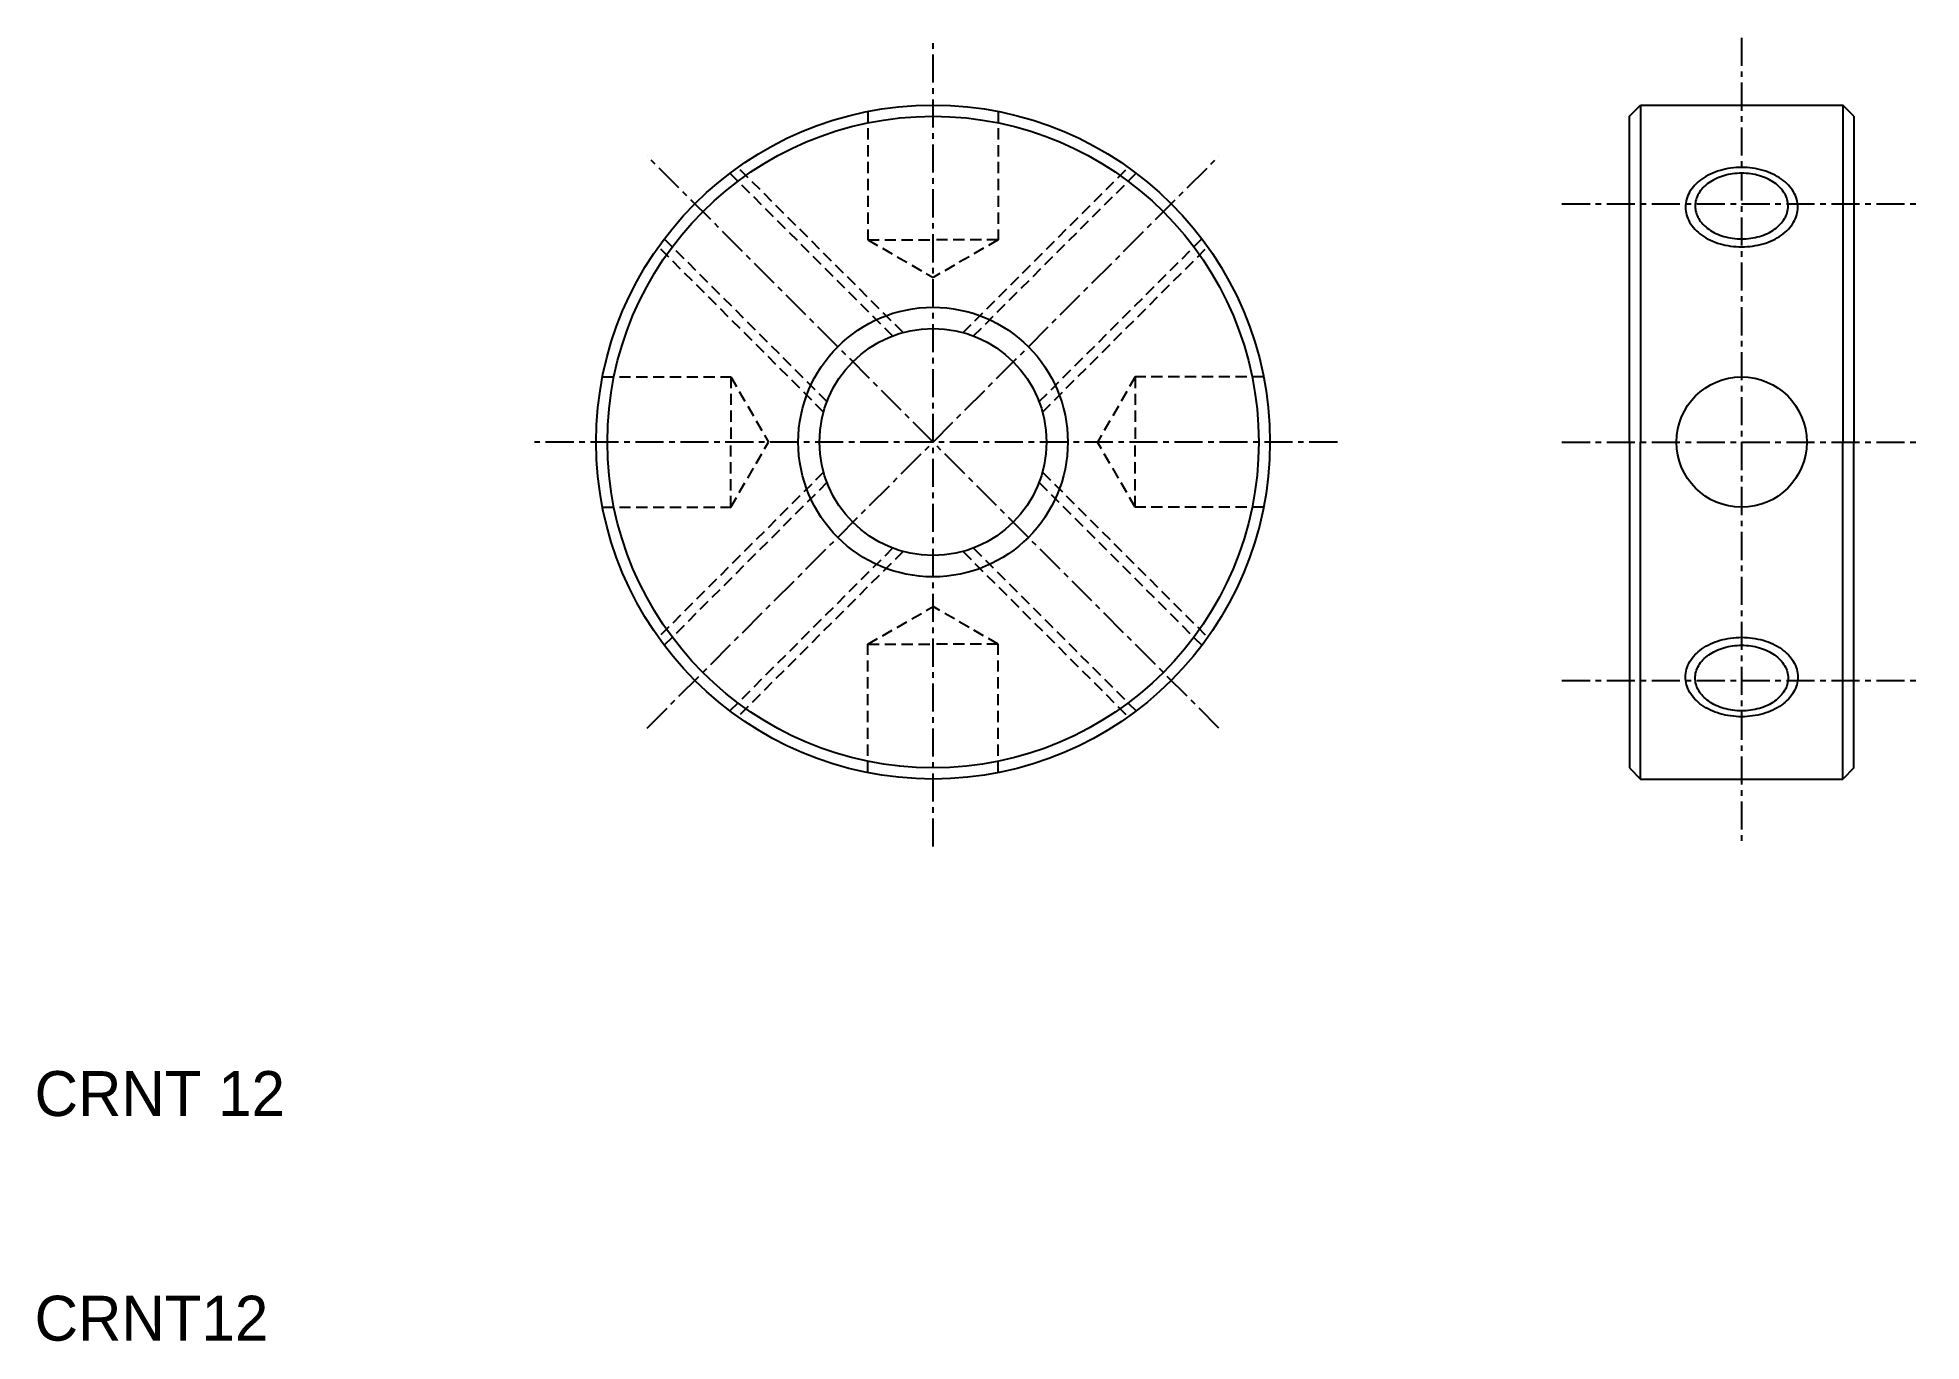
# Model space of a CAD drawing. Extents: x 10.1 to 94, y 10 to 68.
import ezdxf

# ---------------------------------------------------------------- set-up
doc = ezdxf.new("R2010")
doc.units = 0
doc.linetypes.add('CENTER', pattern=[2, 1.25, -0.25, 0.25, -0.25])
doc.linetypes.add('DASHED', pattern=[0.75, 0.5, -0.25])
doc.layers.get('0').update_dxf_attribs({"linetype": 'CONTINUOUS'})
doc.layers.add('CENTER', color=1, linetype='CENTER')

msp = doc.modelspace()

# ---------------------------------------------------------------- linework, layer by layer
at = {"color": 3, "linetype": 'DASHED'}
for p, q in [((47.1, 64.717), (47.1, 59)), ((52.9, 64.717), (52.9, 59)), ((48.663, 54.873), (41.31, 62.226)), ((51.337, 54.873), (58.69, 62.226)), ((48.201, 54.722), (40.956, 61.967)), ((51.799, 54.722), (59.044, 61.967)), ((45.278, 51.799), (38.033, 59.044)), ((47.1, 59), (50, 57.326)), ((47.1, 59), (50, 59)), ((52.9, 59), (50, 59)), ((52.9, 59), (50, 57.326)), ((54.722, 51.799), (61.967, 59.044)), ((45.127, 51.337), (37.774, 58.69)), ((54.873, 51.337), (62.226, 58.69)), ((35.283, 52.9), (41, 52.9)), ((41, 52.9), (42.674, 50)), ((41, 52.9), (41, 50)), ((59, 52.9), (57.326, 50)), ((64.717, 52.9), (59, 52.9)), ((59, 52.9), (59, 50)), ((41, 47.1), (42.674, 50)), ((41, 47.1), (41, 50)), ((59, 47.1), (57.326, 50)), ((59, 47.1), (59, 50)), ((45.127, 48.663), (37.774, 41.31)), ((54.873, 48.663), (62.226, 41.31)), ((45.278, 48.201), (38.033, 40.956)), ((54.722, 48.201), (61.967, 40.956)), ((35.283, 47.1), (41, 47.1)), ((64.717, 47.1), (59, 47.1)), ((48.201, 45.278), (40.956, 38.033)), ((48.663, 45.127), (41.31, 37.774)), ((51.337, 45.127), (58.69, 37.774)), ((51.799, 45.278), (59.044, 38.033)), ((47.1, 41), (50, 42.674)), ((52.9, 41), (50, 42.674)), ((47.1, 35.283), (47.1, 41)), ((47.1, 41), (50, 41)), ((52.9, 41), (50, 41)), ((52.9, 35.283), (52.9, 41))]:
    msp.add_line(p, q, dxfattribs=at)
at = {"color": 7, "linetype": 'CONTINUOUS'}
for p, q in [((81, 64.5), (81.5, 65)), ((81.5, 65), (81.5, 50)), ((81.5, 65), (90.5, 65)), ((90.5, 65), (90.5, 50)), ((91, 64.5), (90.5, 65)), ((81, 50), (81, 64.5)), ((91, 64.5), (91, 50)), ((81, 50), (81, 35.5)), ((81.5, 35), (81.5, 50)), ((90.5, 35), (90.5, 50)), ((91, 35.5), (91, 50)), ((81, 35.5), (81.5, 35)), ((91, 35.5), (90.5, 35)), ((81.5, 35), (90.5, 35))]:
    msp.add_line(p, q, dxfattribs=at)
at = {"color": 3, "linetype": 'CONTINUOUS'}
for points in [[(83.496, 60.458, 0), (83.499, 60.371, 0), (83.508, 60.285, 0), (83.523, 60.199, 0), (83.544, 60.113, 0), (83.571, 60.029, 0), (83.603, 59.945, 0), (83.642, 59.863, 0), (83.686, 59.782, 0), (83.736, 59.702, 0), (83.791, 59.625, 0), (83.852, 59.549, 0), (83.918, 59.476, 0), (83.988, 59.405, 0), (84.064, 59.337, 0), (84.144, 59.271, 0), (84.229, 59.208, 0), (84.318, 59.148, 0), (84.411, 59.092, 0), (84.508, 59.038, 0), (84.609, 58.988, 0), (84.713, 58.942, 0), (84.819, 58.899, 0), (84.929, 58.86, 0), (85.042, 58.825, 0), (85.156, 58.794, 0), (85.273, 58.767, 0), (85.391, 58.743, 0), (85.511, 58.724, 0), (85.632, 58.71, 0), (85.754, 58.699, 0), (85.877, 58.693, 0), (86, 58.691, 0), (86.123, 58.693, 0), (86.246, 58.699, 0), (86.368, 58.71, 0), (86.489, 58.724, 0), (86.609, 58.743, 0), (86.727, 58.767, 0), (86.844, 58.794, 0), (86.958, 58.825, 0), (87.071, 58.86, 0), (87.181, 58.899, 0), (87.287, 58.942, 0), (87.391, 58.988, 0), (87.492, 59.038, 0), (87.589, 59.092, 0), (87.682, 59.148, 0), (87.771, 59.208, 0), (87.856, 59.271, 0), (87.936, 59.337, 0), (88.012, 59.405, 0), (88.082, 59.476, 0), (88.148, 59.549, 0), (88.209, 59.625, 0), (88.264, 59.702, 0), (88.314, 59.782, 0), (88.358, 59.863, 0), (88.397, 59.945, 0), (88.429, 60.029, 0), (88.456, 60.113, 0), (88.477, 60.199, 0), (88.492, 60.285, 0), (88.501, 60.371, 0), (88.504, 60.458, 0), (88.501, 60.545, 0), (88.492, 60.632, 0), (88.477, 60.718, 0), (88.456, 60.803, 0), (88.429, 60.888, 0), (88.397, 60.971, 0), (88.358, 61.054, 0), (88.314, 61.135, 0), (88.264, 61.214, 0), (88.209, 61.292, 0), (88.148, 61.367, 0), (88.082, 61.44, 0), (88.012, 61.511, 0), (87.936, 61.58, 0), (87.856, 61.645, 0), (87.771, 61.708, 0), (87.682, 61.768, 0), (87.589, 61.825, 0), (87.492, 61.878, 0), (87.391, 61.928, 0), (87.287, 61.974, 0), (87.181, 62.017, 0), (87.071, 62.056, 0), (86.958, 62.092, 0), (86.844, 62.123, 0), (86.727, 62.15, 0), (86.609, 62.173, 0), (86.489, 62.192, 0), (86.368, 62.207, 0), (86.246, 62.218, 0), (86.123, 62.224, 0), (86, 62.226, 0), (85.877, 62.224, 0), (85.754, 62.218, 0), (85.632, 62.207, 0), (85.511, 62.192, 0), (85.391, 62.173, 0), (85.273, 62.15, 0), (85.156, 62.123, 0), (85.042, 62.092, 0), (84.929, 62.056, 0), (84.819, 62.017, 0), (84.713, 61.974, 0), (84.609, 61.928, 0), (84.508, 61.878, 0), (84.411, 61.825, 0), (84.318, 61.768, 0), (84.229, 61.708, 0), (84.144, 61.645, 0), (84.064, 61.58, 0), (83.988, 61.511, 0), (83.918, 61.44, 0), (83.852, 61.367, 0), (83.791, 61.292, 0), (83.736, 61.214, 0), (83.686, 61.135, 0), (83.642, 61.054, 0), (83.603, 60.971, 0), (83.571, 60.888, 0), (83.544, 60.803, 0), (83.523, 60.718, 0), (83.508, 60.632, 0), (83.499, 60.545, 0), (83.496, 60.458, 0)], [(83.496, 39.542, 0), (83.499, 39.629, 0), (83.508, 39.715, 0), (83.523, 39.801, 0), (83.544, 39.887, 0), (83.571, 39.971, 0), (83.603, 40.055, 0), (83.642, 40.137, 0), (83.686, 40.218, 0), (83.736, 40.298, 0), (83.791, 40.375, 0), (83.852, 40.451, 0), (83.918, 40.524, 0), (83.988, 40.595, 0), (84.064, 40.663, 0), (84.144, 40.729, 0), (84.229, 40.792, 0), (84.318, 40.852, 0), (84.411, 40.908, 0), (84.508, 40.962, 0), (84.609, 41.012, 0), (84.713, 41.058, 0), (84.819, 41.101, 0), (84.929, 41.14, 0), (85.042, 41.175, 0), (85.156, 41.206, 0), (85.273, 41.233, 0), (85.391, 41.257, 0), (85.511, 41.276, 0), (85.632, 41.29, 0), (85.754, 41.301, 0), (85.877, 41.307, 0), (86, 41.309, 0), (86.123, 41.307, 0), (86.246, 41.301, 0), (86.368, 41.29, 0), (86.489, 41.276, 0), (86.609, 41.257, 0), (86.727, 41.233, 0), (86.844, 41.206, 0), (86.958, 41.175, 0), (87.071, 41.14, 0), (87.181, 41.101, 0), (87.287, 41.058, 0), (87.391, 41.012, 0), (87.492, 40.962, 0), (87.589, 40.908, 0), (87.682, 40.852, 0), (87.771, 40.792, 0), (87.856, 40.729, 0), (87.936, 40.663, 0), (88.012, 40.595, 0), (88.082, 40.524, 0), (88.148, 40.451, 0), (88.209, 40.375, 0), (88.264, 40.298, 0), (88.314, 40.218, 0), (88.358, 40.137, 0), (88.397, 40.055, 0), (88.429, 39.971, 0), (88.456, 39.887, 0), (88.477, 39.801, 0), (88.492, 39.715, 0), (88.501, 39.629, 0), (88.504, 39.542, 0), (88.501, 39.455, 0), (88.492, 39.368, 0), (88.477, 39.282, 0), (88.456, 39.197, 0), (88.429, 39.112, 0), (88.397, 39.029, 0), (88.358, 38.946, 0), (88.314, 38.865, 0), (88.264, 38.786, 0), (88.209, 38.708, 0), (88.148, 38.633, 0), (88.082, 38.56, 0), (88.012, 38.489, 0), (87.936, 38.42, 0), (87.856, 38.355, 0), (87.771, 38.292, 0), (87.682, 38.232, 0), (87.589, 38.175, 0), (87.492, 38.122, 0), (87.391, 38.072, 0), (87.287, 38.026, 0), (87.181, 37.983, 0), (87.071, 37.944, 0), (86.958, 37.908, 0), (86.844, 37.877, 0), (86.727, 37.85, 0), (86.609, 37.827, 0), (86.489, 37.808, 0), (86.368, 37.793, 0), (86.246, 37.782, 0), (86.123, 37.776, 0), (86, 37.774, 0), (85.877, 37.776, 0), (85.754, 37.782, 0), (85.632, 37.793, 0), (85.511, 37.808, 0), (85.391, 37.827, 0), (85.273, 37.85, 0), (85.156, 37.877, 0), (85.042, 37.908, 0), (84.929, 37.944, 0), (84.819, 37.983, 0), (84.713, 38.026, 0), (84.609, 38.072, 0), (84.508, 38.122, 0), (84.411, 38.175, 0), (84.318, 38.232, 0), (84.229, 38.292, 0), (84.144, 38.355, 0), (84.064, 38.42, 0), (83.988, 38.489, 0), (83.918, 38.56, 0), (83.852, 38.633, 0), (83.791, 38.708, 0), (83.736, 38.786, 0), (83.686, 38.865, 0), (83.642, 38.946, 0), (83.603, 39.029, 0), (83.571, 39.112, 0), (83.544, 39.197, 0), (83.523, 39.282, 0), (83.508, 39.368, 0), (83.499, 39.455, 0), (83.496, 39.542, 0)]]:
    msp.add_polyline3d(points, dxfattribs=at)
at = {"color": 7, "linetype": 'CONTINUOUS'}
for points in [[(83.93, 60.505, 0), (83.933, 60.434, 0), (83.941, 60.362, 0), (83.953, 60.291, 0), (83.97, 60.22, 0), (83.993, 60.15, 0), (84.02, 60.081, 0), (84.052, 60.013, 0), (84.088, 59.946, 0), (84.129, 59.88, 0), (84.175, 59.816, 0), (84.225, 59.754, 0), (84.279, 59.693, 0), (84.338, 59.635, 0), (84.4, 59.578, 0), (84.467, 59.524, 0), (84.537, 59.472, 0), (84.61, 59.422, 0), (84.687, 59.376, 0), (84.767, 59.331, 0), (84.85, 59.29, 0), (84.936, 59.252, 0), (85.025, 59.216, 0), (85.115, 59.184, 0), (85.208, 59.155, 0), (85.303, 59.129, 0), (85.399, 59.107, 0), (85.497, 59.088, 0), (85.596, 59.072, 0), (85.696, 59.06, 0), (85.797, 59.051, 0), (85.898, 59.046, 0), (86, 59.044, 0), (86.102, 59.046, 0), (86.203, 59.051, 0), (86.304, 59.06, 0), (86.404, 59.072, 0), (86.503, 59.088, 0), (86.601, 59.107, 0), (86.697, 59.129, 0), (86.792, 59.155, 0), (86.885, 59.184, 0), (86.975, 59.216, 0), (87.064, 59.252, 0), (87.15, 59.29, 0), (87.233, 59.331, 0), (87.313, 59.376, 0), (87.39, 59.422, 0), (87.463, 59.472, 0), (87.533, 59.524, 0), (87.6, 59.578, 0), (87.662, 59.635, 0), (87.721, 59.693, 0), (87.775, 59.754, 0), (87.825, 59.816, 0), (87.871, 59.88, 0), (87.912, 59.946, 0), (87.948, 60.013, 0), (87.98, 60.081, 0), (88.007, 60.15, 0), (88.03, 60.22, 0), (88.047, 60.291, 0), (88.06, 60.362, 0), (88.067, 60.434, 0), (88.07, 60.505, 0), (88.067, 60.577, 0), (88.06, 60.649, 0), (88.047, 60.72, 0), (88.03, 60.791, 0), (88.007, 60.861, 0), (87.98, 60.93, 0), (87.948, 60.998, 0), (87.912, 61.065, 0), (87.871, 61.13, 0), (87.825, 61.194, 0), (87.775, 61.257, 0), (87.721, 61.317, 0), (87.662, 61.376, 0), (87.6, 61.433, 0), (87.533, 61.487, 0), (87.463, 61.539, 0), (87.39, 61.588, 0), (87.313, 61.635, 0), (87.233, 61.679, 0), (87.15, 61.721, 0), (87.064, 61.759, 0), (86.975, 61.794, 0), (86.885, 61.827, 0), (86.792, 61.856, 0), (86.697, 61.882, 0), (86.601, 61.904, 0), (86.503, 61.923, 0), (86.404, 61.939, 0), (86.304, 61.951, 0), (86.203, 61.96, 0), (86.102, 61.965, 0), (86, 61.967, 0), (85.898, 61.965, 0), (85.797, 61.96, 0), (85.696, 61.951, 0), (85.596, 61.939, 0), (85.497, 61.923, 0), (85.399, 61.904, 0), (85.303, 61.882, 0), (85.208, 61.856, 0), (85.115, 61.827, 0), (85.025, 61.794, 0), (84.936, 61.759, 0), (84.85, 61.721, 0), (84.767, 61.679, 0), (84.687, 61.635, 0), (84.61, 61.588, 0), (84.537, 61.539, 0), (84.467, 61.487, 0), (84.4, 61.433, 0), (84.338, 61.376, 0), (84.279, 61.317, 0), (84.225, 61.257, 0), (84.175, 61.194, 0), (84.129, 61.13, 0), (84.088, 61.065, 0), (84.052, 60.998, 0), (84.02, 60.93, 0), (83.993, 60.861, 0), (83.97, 60.791, 0), (83.953, 60.72, 0), (83.941, 60.649, 0), (83.933, 60.577, 0), (83.93, 60.505, 0)], [(83.93, 39.495, 0), (83.933, 39.566, 0), (83.941, 39.638, 0), (83.953, 39.709, 0), (83.97, 39.78, 0), (83.993, 39.85, 0), (84.02, 39.919, 0), (84.052, 39.987, 0), (84.088, 40.054, 0), (84.129, 40.12, 0), (84.175, 40.184, 0), (84.225, 40.246, 0), (84.279, 40.307, 0), (84.338, 40.365, 0), (84.4, 40.422, 0), (84.467, 40.476, 0), (84.537, 40.528, 0), (84.61, 40.578, 0), (84.687, 40.624, 0), (84.767, 40.669, 0), (84.85, 40.71, 0), (84.936, 40.748, 0), (85.025, 40.784, 0), (85.115, 40.816, 0), (85.208, 40.845, 0), (85.303, 40.871, 0), (85.399, 40.893, 0), (85.497, 40.912, 0), (85.596, 40.928, 0), (85.696, 40.94, 0), (85.797, 40.949, 0), (85.898, 40.954, 0), (86, 40.956, 0), (86.102, 40.954, 0), (86.203, 40.949, 0), (86.304, 40.94, 0), (86.404, 40.928, 0), (86.503, 40.912, 0), (86.601, 40.893, 0), (86.697, 40.871, 0), (86.792, 40.845, 0), (86.885, 40.816, 0), (86.975, 40.784, 0), (87.064, 40.748, 0), (87.15, 40.71, 0), (87.233, 40.669, 0), (87.313, 40.624, 0), (87.39, 40.578, 0), (87.463, 40.528, 0), (87.533, 40.476, 0), (87.6, 40.422, 0), (87.662, 40.365, 0), (87.721, 40.307, 0), (87.775, 40.246, 0), (87.825, 40.184, 0), (87.871, 40.12, 0), (87.912, 40.054, 0), (87.948, 39.987, 0), (87.98, 39.919, 0), (88.007, 39.85, 0), (88.03, 39.78, 0), (88.047, 39.709, 0), (88.06, 39.638, 0), (88.067, 39.566, 0), (88.07, 39.495, 0), (88.067, 39.423, 0), (88.06, 39.351, 0), (88.047, 39.28, 0), (88.03, 39.209, 0), (88.007, 39.139, 0), (87.98, 39.07, 0), (87.948, 39.002, 0), (87.912, 38.935, 0), (87.871, 38.87, 0), (87.825, 38.806, 0), (87.775, 38.743, 0), (87.721, 38.683, 0), (87.662, 38.624, 0), (87.6, 38.567, 0), (87.533, 38.513, 0), (87.463, 38.461, 0), (87.39, 38.412, 0), (87.313, 38.365, 0), (87.233, 38.321, 0), (87.15, 38.279, 0), (87.064, 38.241, 0), (86.975, 38.206, 0), (86.885, 38.173, 0), (86.792, 38.144, 0), (86.697, 38.118, 0), (86.601, 38.096, 0), (86.503, 38.077, 0), (86.404, 38.061, 0), (86.304, 38.049, 0), (86.203, 38.04, 0), (86.102, 38.035, 0), (86, 38.033, 0), (85.898, 38.035, 0), (85.797, 38.04, 0), (85.696, 38.049, 0), (85.596, 38.061, 0), (85.497, 38.077, 0), (85.399, 38.096, 0), (85.303, 38.118, 0), (85.208, 38.144, 0), (85.115, 38.173, 0), (85.025, 38.206, 0), (84.936, 38.241, 0), (84.85, 38.279, 0), (84.767, 38.321, 0), (84.687, 38.365, 0), (84.61, 38.412, 0), (84.537, 38.461, 0), (84.467, 38.513, 0), (84.4, 38.567, 0), (84.338, 38.624, 0), (84.279, 38.683, 0), (84.225, 38.743, 0), (84.175, 38.806, 0), (84.129, 38.87, 0), (84.088, 38.935, 0), (84.052, 39.002, 0), (84.02, 39.07, 0), (83.993, 39.139, 0), (83.97, 39.209, 0), (83.953, 39.28, 0), (83.941, 39.351, 0), (83.933, 39.423, 0), (83.93, 39.495, 0)]]:
    msp.add_polyline3d(points, dxfattribs=at)
for centre, radius in [((50, 50), 15), ((50, 50), 14.5), ((50, 50), 5.053), ((86, 50), 2.9)]:
    msp.add_circle(centre, radius, dxfattribs=at)
at = {"color": 3, "linetype": 'CONTINUOUS'}
msp.add_circle((50, 50), 6, dxfattribs=at)
at = {"layer": 'CENTER', "color": 1, "linetype": 'CENTER'}
for p, q in [((50, 32), (50, 68)), ((86, 68), (86, 32)), ((62.728, 37.272), (37.272, 62.728)), ((37.272, 37.272), (62.728, 62.728)), ((78, 60.607), (94, 60.607)), ((68, 50), (32, 50)), ((78, 50), (94, 50)), ((78, 39.393), (94, 39.393))]:
    msp.add_line(p, q, dxfattribs=at)

# ---------------------------------------------------------------- texts
at = {"color": 7, "linetype": 'CONTINUOUS'}
for s, p in [('CRNT 12', (10, 20)), ('CRNT12', (10, 10))]:
    msp.add_text(s, height=2, dxfattribs=at).set_placement(p)

doc.saveas('drawing.dxf')
